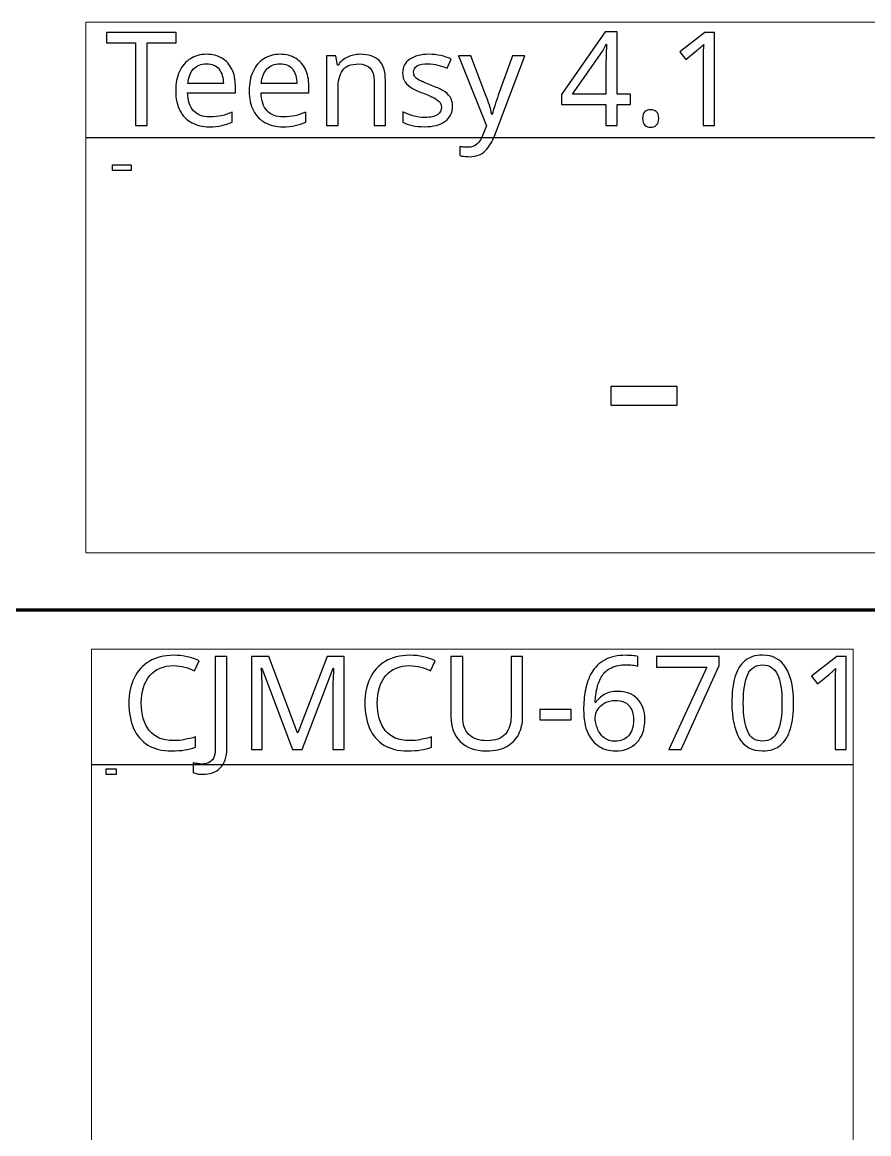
# Model space of a CAD drawing. Header units: inches. Extents: x -6.7 to 20.3, y -5.6 to 12.6.
# Drawn here: x -3.68 to -2.236, y 0.09 to 1.987 of the extents above; entities that cross this region are included whole.
import ezdxf
from ezdxf.lldxf.tags import DXFTag

# ---------------------------------------------------------------- set-up
doc = ezdxf.new("R2010")
doc.units = ezdxf.units.IN
doc.header["$MEASUREMENT"] = 0
doc.header["$XCLIPFRAME"] = 2
doc.layers.add('Layer 1', color=7, linetype='Continuous')
tags = doc.linetypes.add('New Line2', pattern=[1.5, 1, -0.5]).pattern_tags.tags
tags[6:7] = [DXFTag(74, 4), DXFTag(75, 0), DXFTag(340, '0'), DXFTag(46, 1.0), DXFTag(50, 0.0), DXFTag(44, 0.0), DXFTag(45, 0.0)]
tags[4:5] = [DXFTag(74, 4), DXFTag(75, 0), DXFTag(340, '0'), DXFTag(46, 1.0), DXFTag(50, 0.0), DXFTag(44, 0.0), DXFTag(45, 0.0)]
tags = doc.linetypes.add('New Line3', pattern=[1.5, 1, -0.5]).pattern_tags.tags
tags[6:7] = [DXFTag(74, 4), DXFTag(75, 0), DXFTag(340, '0'), DXFTag(46, 1.0), DXFTag(50, 0.0), DXFTag(44, 0.0), DXFTag(45, 0.0)]
tags[4:5] = [DXFTag(74, 4), DXFTag(75, 0), DXFTag(340, '0'), DXFTag(46, 1.0), DXFTag(50, 0.0), DXFTag(44, 0.0), DXFTag(45, 0.0)]
picture_1 = doc.add_image_def('image1.jpg', size_in_pixel=(579, 169))
picture_2 = doc.add_image_def('image7.jpg', size_in_pixel=(165, 47))
picture_3 = doc.add_image_def('image9.jpg', size_in_pixel=(533, 306))

msp = doc.modelspace()

# ---------------------------------------------------------------- linework, layer by layer
at = {"layer": 'Layer 1', "color": 114, "linetype": 'New Line3', "lineweight": 18}
msp.add_lwpolyline([(-3.572, 1.7906), (-1.131, 1.7906), (-1.131, 1.9875), (-3.572, 1.9875), (-3.572, 1.7906)], close=True, dxfattribs=at)
at = {"layer": 'Layer 1', "color": 250, "lineweight": 18}
for points in [[(-3.572, 1.0815), (-1.131, 1.0815), (-1.131, 1.7901), (-3.572, 1.7901), (-3.572, 1.0815)], [(-3.5624, 0.0111), (-2.2631, 0.0111), (-2.2631, 0.7197), (-3.5624, 0.7197), (-3.5624, 0.0111)]]:
    msp.add_lwpolyline(points, close=True, dxfattribs=at)
at = {"layer": 'Layer 1', "color": 114, "linetype": 'New Line2', "lineweight": 18}
msp.add_lwpolyline([(-3.5622, 0.7203), (-2.2631, 0.7203), (-2.2631, 0.9171), (-3.5622, 0.9171), (-3.5622, 0.7203)], close=True, dxfattribs=at)
at = {"layer": 'Layer 1', "color": 250}
for points, knots in [([(-3.467, 1.8113), (-3.467, 1.8113), (-3.487, 1.8113), (-3.487, 1.8113), (-3.487, 1.8113), (-3.487, 1.9524), (-3.487, 1.9524), (-3.487, 1.9524), (-3.5366, 1.9524), (-3.5366, 1.9524), (-3.5366, 1.9524), (-3.5366, 1.97), (-3.5366, 1.97), (-3.5366, 1.97), (-3.4177, 1.97), (-3.4177, 1.97), (-3.4177, 1.97), (-3.4177, 1.9524), (-3.4177, 1.9524), (-3.4177, 1.9524), (-3.467, 1.9524), (-3.467, 1.9524), (-3.467, 1.9524), (-3.467, 1.8113), (-3.467, 1.8113)], [0, 0, 0, 0, 0.125, 0.125, 0.125, 0.25, 0.25, 0.25, 0.375, 0.375, 0.375, 0.5, 0.5, 0.5, 0.625, 0.625, 0.625, 0.75, 0.75, 0.75, 0.875, 0.875, 0.875, 1, 1, 1, 1]), ([(-2.6426, 1.8473), (-2.6426, 1.8473), (-2.6657, 1.8473), (-2.6657, 1.8473), (-2.6657, 1.8473), (-2.6657, 1.8113), (-2.6657, 1.8113), (-2.6657, 1.8113), (-2.6846, 1.8113), (-2.6846, 1.8113), (-2.6846, 1.8113), (-2.6846, 1.8473), (-2.6846, 1.8473), (-2.6846, 1.8473), (-2.7606, 1.8473), (-2.7606, 1.8473), (-2.7606, 1.8473), (-2.7606, 1.864), (-2.7606, 1.864), (-2.7606, 1.864), (-2.6859, 1.9709), (-2.6859, 1.9709), (-2.6859, 1.9709), (-2.6657, 1.9709), (-2.6657, 1.9709), (-2.6657, 1.9709), (-2.6657, 1.8649), (-2.6657, 1.8649), (-2.6657, 1.8649), (-2.6426, 1.8649), (-2.6426, 1.8649), (-2.6426, 1.8649), (-2.6426, 1.8473), (-2.6426, 1.8473)], [0, 0, 0, 0, 0.090909, 0.090909, 0.090909, 0.181818, 0.181818, 0.181818, 0.272727, 0.272727, 0.272727, 0.363636, 0.363636, 0.363636, 0.454545, 0.454545, 0.454545, 0.545455, 0.545455, 0.545455, 0.636364, 0.636364, 0.636364, 0.727273, 0.727273, 0.727273, 0.818182, 0.818182, 0.818182, 0.909091, 0.909091, 0.909091, 1, 1, 1, 1]), ([(-2.4997, 1.8113), (-2.4997, 1.8113), (-2.5188, 1.8113), (-2.5188, 1.8113), (-2.5188, 1.8113), (-2.5188, 1.9222), (-2.5188, 1.9222), (-2.5188, 1.9286), (-2.5188, 1.9337), (-2.5186, 1.9376), (-2.5185, 1.9414), (-2.5182, 1.9454), (-2.5179, 1.9496), (-2.5203, 1.9472), (-2.5225, 1.9452), (-2.5244, 1.9436), (-2.5263, 1.9419), (-2.5288, 1.9398), (-2.5317, 1.9373), (-2.5317, 1.9373), (-2.5486, 1.9236), (-2.5486, 1.9236), (-2.5486, 1.9236), (-2.5588, 1.9367), (-2.5588, 1.9367), (-2.5588, 1.9367), (-2.5159, 1.97), (-2.5159, 1.97), (-2.5159, 1.97), (-2.4997, 1.97), (-2.4997, 1.97), (-2.4997, 1.97), (-2.4997, 1.8113), (-2.4997, 1.8113)], [0, 0, 0, 0, 0.090909, 0.090909, 0.090909, 0.181818, 0.181818, 0.181818, 0.272727, 0.272727, 0.272727, 0.363636, 0.363636, 0.363636, 0.454545, 0.454545, 0.454545, 0.545455, 0.545455, 0.545455, 0.636364, 0.636364, 0.636364, 0.727273, 0.727273, 0.727273, 0.818182, 0.818182, 0.818182, 0.909091, 0.909091, 0.909091, 1, 1, 1, 1]), ([(-2.6846, 1.9149), (-2.6846, 1.9226), (-2.6845, 1.9291), (-2.6842, 1.9346), (-2.6839, 1.94), (-2.6836, 1.9451), (-2.6835, 1.95), (-2.6835, 1.95), (-2.6844, 1.95), (-2.6844, 1.95), (-2.6856, 1.9472), (-2.687, 1.9441), (-2.6888, 1.9409), (-2.6906, 1.9376), (-2.6923, 1.9349), (-2.6939, 1.9327), (-2.6939, 1.9327), (-2.7415, 1.8649), (-2.7415, 1.8649), (-2.7415, 1.8649), (-2.6846, 1.8649), (-2.6846, 1.8649), (-2.6846, 1.8649), (-2.6846, 1.9149), (-2.6846, 1.9149)], [0, 0, 0, 0, 0.125, 0.125, 0.125, 0.25, 0.25, 0.25, 0.375, 0.375, 0.375, 0.5, 0.5, 0.5, 0.625, 0.625, 0.625, 0.75, 0.75, 0.75, 0.875, 0.875, 0.875, 1, 1, 1, 1]), ([(-3.3659, 1.9327), (-3.3557, 1.9327), (-3.3469, 1.9304), (-3.3396, 1.926), (-3.3323, 1.9216), (-3.3266, 1.9153), (-3.3227, 1.9072), (-3.3188, 1.8991), (-3.3168, 1.8897), (-3.3168, 1.8789), (-3.3168, 1.8789), (-3.3168, 1.8671), (-3.3168, 1.8671), (-3.3168, 1.8671), (-3.3984, 1.8671), (-3.3984, 1.8671), (-3.3981, 1.8536), (-3.3946, 1.8434), (-3.388, 1.8363), (-3.3814, 1.8293), (-3.3722, 1.8258), (-3.3604, 1.8258), (-3.3528, 1.8258), (-3.3461, 1.8265), (-3.3403, 1.8279), (-3.3344, 1.8293), (-3.3284, 1.8313), (-3.3221, 1.834), (-3.3221, 1.834), (-3.3221, 1.8169), (-3.3221, 1.8169), (-3.3282, 1.8142), (-3.3342, 1.8123), (-3.3401, 1.811), (-3.3461, 1.8097), (-3.3531, 1.8091), (-3.3613, 1.8091), (-3.3725, 1.8091), (-3.3825, 1.8114), (-3.3911, 1.816), (-3.3998, 1.8206), (-3.4066, 1.8274), (-3.4114, 1.8366), (-3.4162, 1.8457), (-3.4186, 1.8568), (-3.4186, 1.87), (-3.4186, 1.883), (-3.4164, 1.8942), (-3.412, 1.9036), (-3.4077, 1.9129), (-3.4015, 1.9201), (-3.3936, 1.9251), (-3.3857, 1.9301), (-3.3764, 1.9327), (-3.3659, 1.9327)], [0, 0, 0, 0, 0.055556, 0.055556, 0.055556, 0.111111, 0.111111, 0.111111, 0.166667, 0.166667, 0.166667, 0.222222, 0.222222, 0.222222, 0.277778, 0.277778, 0.277778, 0.333333, 0.333333, 0.333333, 0.388889, 0.388889, 0.388889, 0.444444, 0.444444, 0.444444, 0.5, 0.5, 0.5, 0.555556, 0.555556, 0.555556, 0.611111, 0.611111, 0.611111, 0.666667, 0.666667, 0.666667, 0.722222, 0.722222, 0.722222, 0.777778, 0.777778, 0.777778, 0.833333, 0.833333, 0.833333, 0.888889, 0.888889, 0.888889, 0.944444, 0.944444, 0.944444, 1, 1, 1, 1]), ([(-3.3661, 1.9167), (-3.3755, 1.9167), (-3.3829, 1.9137), (-3.3883, 1.9077), (-3.3937, 1.9017), (-3.3969, 1.8933), (-3.3979, 1.8827), (-3.3979, 1.8827), (-3.3373, 1.8827), (-3.3373, 1.8827), (-3.3374, 1.8927), (-3.3398, 1.9009), (-3.3444, 1.9072), (-3.349, 1.9135), (-3.3562, 1.9167), (-3.3661, 1.9167)], [0, 0, 0, 0, 0.2, 0.2, 0.2, 0.4, 0.4, 0.4, 0.6, 0.6, 0.6, 0.8, 0.8, 0.8, 1, 1, 1, 1]), ([(-3.2406, 1.9327), (-3.2304, 1.9327), (-3.2216, 1.9304), (-3.2143, 1.926), (-3.2069, 1.9216), (-3.2013, 1.9153), (-3.1974, 1.9072), (-3.1934, 1.8991), (-3.1915, 1.8897), (-3.1915, 1.8789), (-3.1915, 1.8789), (-3.1915, 1.8671), (-3.1915, 1.8671), (-3.1915, 1.8671), (-3.273, 1.8671), (-3.273, 1.8671), (-3.2727, 1.8536), (-3.2693, 1.8434), (-3.2627, 1.8363), (-3.2561, 1.8293), (-3.2469, 1.8258), (-3.235, 1.8258), (-3.2275, 1.8258), (-3.2208, 1.8265), (-3.2149, 1.8279), (-3.2091, 1.8293), (-3.203, 1.8313), (-3.1968, 1.834), (-3.1968, 1.834), (-3.1968, 1.8169), (-3.1968, 1.8169), (-3.2029, 1.8142), (-3.2089, 1.8123), (-3.2148, 1.811), (-3.2207, 1.8097), (-3.2278, 1.8091), (-3.2359, 1.8091), (-3.2472, 1.8091), (-3.2571, 1.8114), (-3.2658, 1.816), (-3.2745, 1.8206), (-3.2812, 1.8274), (-3.286, 1.8366), (-3.2909, 1.8457), (-3.2933, 1.8568), (-3.2933, 1.87), (-3.2933, 1.883), (-3.2911, 1.8942), (-3.2867, 1.9036), (-3.2823, 1.9129), (-3.2762, 1.9201), (-3.2683, 1.9251), (-3.2603, 1.9301), (-3.2511, 1.9327), (-3.2406, 1.9327)], [0, 0, 0, 0, 0.055556, 0.055556, 0.055556, 0.111111, 0.111111, 0.111111, 0.166667, 0.166667, 0.166667, 0.222222, 0.222222, 0.222222, 0.277778, 0.277778, 0.277778, 0.333333, 0.333333, 0.333333, 0.388889, 0.388889, 0.388889, 0.444444, 0.444444, 0.444444, 0.5, 0.5, 0.5, 0.555556, 0.555556, 0.555556, 0.611111, 0.611111, 0.611111, 0.666667, 0.666667, 0.666667, 0.722222, 0.722222, 0.722222, 0.777778, 0.777778, 0.777778, 0.833333, 0.833333, 0.833333, 0.888889, 0.888889, 0.888889, 0.944444, 0.944444, 0.944444, 1, 1, 1, 1]), ([(-3.2408, 1.9167), (-3.2501, 1.9167), (-3.2575, 1.9137), (-3.2629, 1.9077), (-3.2683, 1.9017), (-3.2716, 1.8933), (-3.2726, 1.8827), (-3.2726, 1.8827), (-3.2119, 1.8827), (-3.2119, 1.8827), (-3.2121, 1.8927), (-3.2144, 1.9009), (-3.219, 1.9072), (-3.2236, 1.9135), (-3.2309, 1.9167), (-3.2408, 1.9167)], [0, 0, 0, 0, 0.2, 0.2, 0.2, 0.4, 0.4, 0.4, 0.6, 0.6, 0.6, 0.8, 0.8, 0.8, 1, 1, 1, 1]), ([(-3.1039, 1.9327), (-3.0897, 1.9327), (-3.079, 1.9292), (-3.0717, 1.9223), (-3.0644, 1.9154), (-3.0608, 1.9043), (-3.0608, 1.8889), (-3.0608, 1.8889), (-3.0608, 1.8113), (-3.0608, 1.8113), (-3.0608, 1.8113), (-3.0801, 1.8113), (-3.0801, 1.8113), (-3.0801, 1.8113), (-3.0801, 1.8876), (-3.0801, 1.8876), (-3.0801, 1.9067), (-3.089, 1.9162), (-3.1068, 1.9162), (-3.12, 1.9162), (-3.1291, 1.9125), (-3.1341, 1.9051), (-3.1392, 1.8977), (-3.1417, 1.887), (-3.1417, 1.8731), (-3.1417, 1.8731), (-3.1417, 1.8113), (-3.1417, 1.8113), (-3.1417, 1.8113), (-3.1613, 1.8113), (-3.1613, 1.8113), (-3.1613, 1.8113), (-3.1613, 1.9304), (-3.1613, 1.9304), (-3.1613, 1.9304), (-3.1455, 1.9304), (-3.1455, 1.9304), (-3.1455, 1.9304), (-3.1426, 1.9142), (-3.1426, 1.9142), (-3.1426, 1.9142), (-3.1415, 1.9142), (-3.1415, 1.9142), (-3.1376, 1.9204), (-3.1323, 1.9251), (-3.1255, 1.9281), (-3.1187, 1.9311), (-3.1115, 1.9327), (-3.1039, 1.9327)], [0, 0, 0, 0, 0.0625, 0.0625, 0.0625, 0.125, 0.125, 0.125, 0.1875, 0.1875, 0.1875, 0.25, 0.25, 0.25, 0.3125, 0.3125, 0.3125, 0.375, 0.375, 0.375, 0.4375, 0.4375, 0.4375, 0.5, 0.5, 0.5, 0.5625, 0.5625, 0.5625, 0.625, 0.625, 0.625, 0.6875, 0.6875, 0.6875, 0.75, 0.75, 0.75, 0.8125, 0.8125, 0.8125, 0.875, 0.875, 0.875, 0.9375, 0.9375, 0.9375, 1, 1, 1, 1]), ([(-2.9464, 1.8442), (-2.9464, 1.8327), (-2.9507, 1.8239), (-2.9593, 1.818), (-2.9679, 1.8121), (-2.9794, 1.8091), (-2.9939, 1.8091), (-3.0022, 1.8091), (-3.0094, 1.8098), (-3.0154, 1.8111), (-3.0214, 1.8124), (-3.0267, 1.8143), (-3.0313, 1.8167), (-3.0313, 1.8167), (-3.0313, 1.8344), (-3.0313, 1.8344), (-3.0265, 1.8321), (-3.0208, 1.8299), (-3.014, 1.8279), (-3.0073, 1.8259), (-3.0004, 1.8249), (-2.9935, 1.8249), (-2.9836, 1.8249), (-2.9764, 1.8265), (-2.9719, 1.8297), (-2.9675, 1.8329), (-2.9653, 1.8371), (-2.9653, 1.8424), (-2.9653, 1.8454), (-2.9661, 1.8481), (-2.9677, 1.8504), (-2.9693, 1.8528), (-2.9723, 1.8552), (-2.9765, 1.8576), (-2.9807, 1.8599), (-2.9867, 1.8626), (-2.9946, 1.8656), (-3.0023, 1.8685), (-3.0089, 1.8715), (-3.0144, 1.8744), (-3.0199, 1.8774), (-3.0241, 1.881), (-3.027, 1.8851), (-3.03, 1.8893), (-3.0315, 1.8946), (-3.0315, 1.9011), (-3.0315, 1.9112), (-3.0274, 1.919), (-3.0192, 1.9244), (-3.0109, 1.9299), (-3.0002, 1.9327), (-2.9868, 1.9327), (-2.9796, 1.9327), (-2.9728, 1.932), (-2.9665, 1.9306), (-2.9602, 1.9291), (-2.9543, 1.9272), (-2.9488, 1.9247), (-2.9488, 1.9247), (-2.9555, 1.9091), (-2.9555, 1.9091), (-2.9605, 1.9112), (-2.9658, 1.913), (-2.9713, 1.9144), (-2.9767, 1.9159), (-2.9824, 1.9167), (-2.9882, 1.9167), (-2.9962, 1.9167), (-3.0023, 1.9154), (-3.0065, 1.9128), (-3.0107, 1.9102), (-3.0128, 1.9067), (-3.0128, 1.9022), (-3.0128, 1.899), (-3.0119, 1.8962), (-3.0099, 1.8939), (-3.008, 1.8916), (-3.0048, 1.8894), (-3.0003, 1.8872), (-2.9957, 1.8851), (-2.9897, 1.8825), (-2.9822, 1.8796), (-2.9746, 1.8767), (-2.9682, 1.8739), (-2.9628, 1.8709), (-2.9575, 1.8679), (-2.9534, 1.8643), (-2.9506, 1.8601), (-2.9478, 1.8559), (-2.9464, 1.8506), (-2.9464, 1.8442)], [0, 0, 0, 0, 0.033333, 0.033333, 0.033333, 0.066667, 0.066667, 0.066667, 0.1, 0.1, 0.1, 0.133333, 0.133333, 0.133333, 0.166667, 0.166667, 0.166667, 0.2, 0.2, 0.2, 0.233333, 0.233333, 0.233333, 0.266667, 0.266667, 0.266667, 0.3, 0.3, 0.3, 0.333333, 0.333333, 0.333333, 0.366667, 0.366667, 0.366667, 0.4, 0.4, 0.4, 0.433333, 0.433333, 0.433333, 0.466667, 0.466667, 0.466667, 0.5, 0.5, 0.5, 0.533333, 0.533333, 0.533333, 0.566667, 0.566667, 0.566667, 0.6, 0.6, 0.6, 0.633333, 0.633333, 0.633333, 0.666667, 0.666667, 0.666667, 0.7, 0.7, 0.7, 0.733333, 0.733333, 0.733333, 0.766667, 0.766667, 0.766667, 0.8, 0.8, 0.8, 0.833333, 0.833333, 0.833333, 0.866667, 0.866667, 0.866667, 0.9, 0.9, 0.9, 0.933333, 0.933333, 0.933333, 0.966667, 0.966667, 0.966667, 1, 1, 1, 1]), ([(-2.9362, 1.9304), (-2.9362, 1.9304), (-2.9153, 1.9304), (-2.9153, 1.9304), (-2.9153, 1.9304), (-2.8895, 1.8627), (-2.8895, 1.8627), (-2.8873, 1.8567), (-2.8853, 1.8511), (-2.8835, 1.8457), (-2.8817, 1.8403), (-2.8804, 1.8351), (-2.8795, 1.8302), (-2.8795, 1.8302), (-2.8786, 1.8302), (-2.8786, 1.8302), (-2.8777, 1.8339), (-2.8763, 1.8388), (-2.8744, 1.8448), (-2.8724, 1.8508), (-2.8704, 1.8568), (-2.8684, 1.8629), (-2.8684, 1.8629), (-2.8442, 1.9304), (-2.8442, 1.9304), (-2.8442, 1.9304), (-2.823, 1.9304), (-2.823, 1.9304), (-2.823, 1.9304), (-2.8744, 1.7949), (-2.8744, 1.7949), (-2.8785, 1.7836), (-2.8839, 1.7747), (-2.8905, 1.768), (-2.8971, 1.7613), (-2.9062, 1.758), (-2.9177, 1.758), (-2.9213, 1.758), (-2.9244, 1.7582), (-2.927, 1.7586), (-2.9297, 1.7589), (-2.932, 1.7593), (-2.9339, 1.7598), (-2.9339, 1.7598), (-2.9339, 1.7753), (-2.9339, 1.7753), (-2.9323, 1.775), (-2.9303, 1.7747), (-2.928, 1.7744), (-2.9257, 1.7741), (-2.9233, 1.774), (-2.9208, 1.774), (-2.914, 1.774), (-2.9085, 1.7759), (-2.9043, 1.7798), (-2.9, 1.7836), (-2.8967, 1.7887), (-2.8944, 1.7951), (-2.8944, 1.7951), (-2.8882, 1.8109), (-2.8882, 1.8109), (-2.8882, 1.8109), (-2.9362, 1.9304), (-2.9362, 1.9304)], [0, 0, 0, 0, 0.047619, 0.047619, 0.047619, 0.095238, 0.095238, 0.095238, 0.142857, 0.142857, 0.142857, 0.190476, 0.190476, 0.190476, 0.238095, 0.238095, 0.238095, 0.285714, 0.285714, 0.285714, 0.333333, 0.333333, 0.333333, 0.380952, 0.380952, 0.380952, 0.428571, 0.428571, 0.428571, 0.47619, 0.47619, 0.47619, 0.52381, 0.52381, 0.52381, 0.571429, 0.571429, 0.571429, 0.619048, 0.619048, 0.619048, 0.666667, 0.666667, 0.666667, 0.714286, 0.714286, 0.714286, 0.761905, 0.761905, 0.761905, 0.809524, 0.809524, 0.809524, 0.857143, 0.857143, 0.857143, 0.904762, 0.904762, 0.904762, 0.952381, 0.952381, 0.952381, 1, 1, 1, 1]), ([(-2.6222, 1.8233), (-2.6222, 1.8288), (-2.6208, 1.8327), (-2.6182, 1.8349), (-2.6155, 1.8371), (-2.6123, 1.8382), (-2.6086, 1.8382), (-2.6048, 1.8382), (-2.6015, 1.8371), (-2.5987, 1.8349), (-2.596, 1.8327), (-2.5946, 1.8288), (-2.5946, 1.8233), (-2.5946, 1.818), (-2.596, 1.8141), (-2.5987, 1.8118), (-2.6015, 1.8094), (-2.6048, 1.8082), (-2.6086, 1.8082), (-2.6123, 1.8082), (-2.6155, 1.8094), (-2.6182, 1.8118), (-2.6208, 1.8141), (-2.6222, 1.818), (-2.6222, 1.8233)], [0, 0, 0, 0, 0.125, 0.125, 0.125, 0.25, 0.25, 0.25, 0.375, 0.375, 0.375, 0.5, 0.5, 0.5, 0.625, 0.625, 0.625, 0.75, 0.75, 0.75, 0.875, 0.875, 0.875, 1, 1, 1, 1]), ([(-3.4225, 0.8892), (-3.4395, 0.8892), (-3.453, 0.8835), (-3.4627, 0.8721), (-3.4725, 0.8607), (-3.4774, 0.8451), (-3.4774, 0.8252), (-3.4774, 0.8055), (-3.4728, 0.7899), (-3.4637, 0.7784), (-3.4546, 0.767), (-3.441, 0.7612), (-3.4227, 0.7612), (-3.4158, 0.7612), (-3.4092, 0.7618), (-3.403, 0.763), (-3.3967, 0.7642), (-3.3907, 0.7657), (-3.3847, 0.7674), (-3.3847, 0.7674), (-3.3847, 0.7501), (-3.3847, 0.7501), (-3.3907, 0.7479), (-3.3968, 0.7463), (-3.4031, 0.7452), (-3.4094, 0.7442), (-3.4169, 0.7437), (-3.4256, 0.7437), (-3.4418, 0.7437), (-3.4552, 0.747), (-3.4661, 0.7537), (-3.4769, 0.7603), (-3.485, 0.7698), (-3.4904, 0.7821), (-3.4958, 0.7944), (-3.4985, 0.8088), (-3.4985, 0.8254), (-3.4985, 0.8414), (-3.4956, 0.8555), (-3.4897, 0.8678), (-3.4839, 0.88), (-3.4752, 0.8895), (-3.4638, 0.8964), (-3.4524, 0.9033), (-3.4386, 0.9068), (-3.4223, 0.9068), (-3.4055, 0.9068), (-3.391, 0.9037), (-3.3785, 0.8974), (-3.3785, 0.8974), (-3.3865, 0.8805), (-3.3865, 0.8805), (-3.3914, 0.8828), (-3.3968, 0.8848), (-3.4028, 0.8865), (-3.4088, 0.8883), (-3.4154, 0.8892), (-3.4225, 0.8892)], [0, 0, 0, 0, 0.052632, 0.052632, 0.052632, 0.105263, 0.105263, 0.105263, 0.157895, 0.157895, 0.157895, 0.210526, 0.210526, 0.210526, 0.263158, 0.263158, 0.263158, 0.315789, 0.315789, 0.315789, 0.368421, 0.368421, 0.368421, 0.421053, 0.421053, 0.421053, 0.473684, 0.473684, 0.473684, 0.526316, 0.526316, 0.526316, 0.578947, 0.578947, 0.578947, 0.631579, 0.631579, 0.631579, 0.684211, 0.684211, 0.684211, 0.736842, 0.736842, 0.736842, 0.789474, 0.789474, 0.789474, 0.842105, 0.842105, 0.842105, 0.894737, 0.894737, 0.894737, 0.947368, 0.947368, 0.947368, 1, 1, 1, 1]), ([(-3.3725, 0.7037), (-3.3761, 0.7037), (-3.3792, 0.7039), (-3.3818, 0.7044), (-3.3845, 0.705), (-3.3869, 0.7057), (-3.389, 0.7065), (-3.389, 0.7065), (-3.389, 0.7234), (-3.389, 0.7234), (-3.3866, 0.7228), (-3.3841, 0.7223), (-3.3814, 0.7219), (-3.3787, 0.7214), (-3.3759, 0.7212), (-3.373, 0.7212), (-3.3692, 0.7212), (-3.3657, 0.722), (-3.3624, 0.7234), (-3.3591, 0.7249), (-3.3564, 0.7275), (-3.3543, 0.7312), (-3.3522, 0.7349), (-3.3512, 0.7401), (-3.3512, 0.7468), (-3.3512, 0.7468), (-3.3512, 0.9045), (-3.3512, 0.9045), (-3.3512, 0.9045), (-3.3312, 0.9045), (-3.3312, 0.9045), (-3.3312, 0.9045), (-3.3312, 0.7483), (-3.3312, 0.7483), (-3.3312, 0.7331), (-3.335, 0.7218), (-3.3425, 0.7145), (-3.3501, 0.7073), (-3.3601, 0.7037), (-3.3725, 0.7037)], [0, 0, 0, 0, 0.076923, 0.076923, 0.076923, 0.153846, 0.153846, 0.153846, 0.230769, 0.230769, 0.230769, 0.307692, 0.307692, 0.307692, 0.384615, 0.384615, 0.384615, 0.461538, 0.461538, 0.461538, 0.538462, 0.538462, 0.538462, 0.615385, 0.615385, 0.615385, 0.692308, 0.692308, 0.692308, 0.769231, 0.769231, 0.769231, 0.846154, 0.846154, 0.846154, 0.923077, 0.923077, 0.923077, 1, 1, 1, 1]), ([(-3.2194, 0.7459), (-3.2194, 0.7459), (-3.2716, 0.885), (-3.2716, 0.885), (-3.2716, 0.885), (-3.2725, 0.885), (-3.2725, 0.885), (-3.2721, 0.8804), (-3.2717, 0.8742), (-3.2714, 0.8664), (-3.2711, 0.8587), (-3.271, 0.8505), (-3.271, 0.8421), (-3.271, 0.8421), (-3.271, 0.7459), (-3.271, 0.7459), (-3.271, 0.7459), (-3.2894, 0.7459), (-3.2894, 0.7459), (-3.2894, 0.7459), (-3.2894, 0.9045), (-3.2894, 0.9045), (-3.2894, 0.9045), (-3.2598, 0.9045), (-3.2598, 0.9045), (-3.2598, 0.9045), (-3.211, 0.7745), (-3.211, 0.7745), (-3.211, 0.7745), (-3.2101, 0.7745), (-3.2101, 0.7745), (-3.2101, 0.7745), (-3.1603, 0.9045), (-3.1603, 0.9045), (-3.1603, 0.9045), (-3.131, 0.9045), (-3.131, 0.9045), (-3.131, 0.9045), (-3.131, 0.7459), (-3.131, 0.7459), (-3.131, 0.7459), (-3.1507, 0.7459), (-3.1507, 0.7459), (-3.1507, 0.7459), (-3.1507, 0.8434), (-3.1507, 0.8434), (-3.1507, 0.8511), (-3.1505, 0.8588), (-3.1502, 0.8663), (-3.1498, 0.8739), (-3.1495, 0.88), (-3.1492, 0.8848), (-3.1492, 0.8848), (-3.1501, 0.8848), (-3.1501, 0.8848), (-3.1501, 0.8848), (-3.203, 0.7459), (-3.203, 0.7459), (-3.203, 0.7459), (-3.2194, 0.7459), (-3.2194, 0.7459)], [0, 0, 0, 0, 0.05, 0.05, 0.05, 0.1, 0.1, 0.1, 0.15, 0.15, 0.15, 0.2, 0.2, 0.2, 0.25, 0.25, 0.25, 0.3, 0.3, 0.3, 0.35, 0.35, 0.35, 0.4, 0.4, 0.4, 0.45, 0.45, 0.45, 0.5, 0.5, 0.5, 0.55, 0.55, 0.55, 0.6, 0.6, 0.6, 0.65, 0.65, 0.65, 0.7, 0.7, 0.7, 0.75, 0.75, 0.75, 0.8, 0.8, 0.8, 0.85, 0.85, 0.85, 0.9, 0.9, 0.9, 0.95, 0.95, 0.95, 1, 1, 1, 1]), ([(-3.0198, 0.8892), (-3.0369, 0.8892), (-3.0503, 0.8835), (-3.0601, 0.8721), (-3.0698, 0.8607), (-3.0747, 0.8451), (-3.0747, 0.8252), (-3.0747, 0.8055), (-3.0702, 0.7899), (-3.0611, 0.7784), (-3.052, 0.767), (-3.0383, 0.7612), (-3.0201, 0.7612), (-3.0131, 0.7612), (-3.0065, 0.7618), (-3.0003, 0.763), (-2.9941, 0.7642), (-2.988, 0.7657), (-2.9821, 0.7674), (-2.9821, 0.7674), (-2.9821, 0.7501), (-2.9821, 0.7501), (-2.988, 0.7479), (-2.9941, 0.7463), (-3.0004, 0.7452), (-3.0067, 0.7442), (-3.0142, 0.7437), (-3.023, 0.7437), (-3.0391, 0.7437), (-3.0526, 0.747), (-3.0634, 0.7537), (-3.0742, 0.7603), (-3.0823, 0.7698), (-3.0877, 0.7821), (-3.0931, 0.7944), (-3.0958, 0.8088), (-3.0958, 0.8254), (-3.0958, 0.8414), (-3.0929, 0.8555), (-3.0871, 0.8678), (-3.0812, 0.88), (-3.0726, 0.8895), (-3.0612, 0.8964), (-3.0498, 0.9033), (-3.0359, 0.9068), (-3.0196, 0.9068), (-3.0029, 0.9068), (-2.9883, 0.9037), (-2.9758, 0.8974), (-2.9758, 0.8974), (-2.9838, 0.8805), (-2.9838, 0.8805), (-2.9887, 0.8828), (-2.9942, 0.8848), (-3.0002, 0.8865), (-3.0062, 0.8883), (-3.0127, 0.8892), (-3.0198, 0.8892)], [0, 0, 0, 0, 0.052632, 0.052632, 0.052632, 0.105263, 0.105263, 0.105263, 0.157895, 0.157895, 0.157895, 0.210526, 0.210526, 0.210526, 0.263158, 0.263158, 0.263158, 0.315789, 0.315789, 0.315789, 0.368421, 0.368421, 0.368421, 0.421053, 0.421053, 0.421053, 0.473684, 0.473684, 0.473684, 0.526316, 0.526316, 0.526316, 0.578947, 0.578947, 0.578947, 0.631579, 0.631579, 0.631579, 0.684211, 0.684211, 0.684211, 0.736842, 0.736842, 0.736842, 0.789474, 0.789474, 0.789474, 0.842105, 0.842105, 0.842105, 0.894737, 0.894737, 0.894737, 0.947368, 0.947368, 0.947368, 1, 1, 1, 1]), ([(-2.8267, 0.8019), (-2.8267, 0.7909), (-2.829, 0.781), (-2.8334, 0.7722), (-2.8378, 0.7634), (-2.8446, 0.7564), (-2.8537, 0.7513), (-2.8628, 0.7462), (-2.8744, 0.7437), (-2.8885, 0.7437), (-2.9082, 0.7437), (-2.9232, 0.749), (-2.9335, 0.7598), (-2.9438, 0.7705), (-2.949, 0.7847), (-2.949, 0.8023), (-2.949, 0.8023), (-2.949, 0.9045), (-2.949, 0.9045), (-2.949, 0.9045), (-2.929, 0.9045), (-2.929, 0.9045), (-2.929, 0.9045), (-2.929, 0.8017), (-2.929, 0.8017), (-2.929, 0.7888), (-2.9255, 0.7788), (-2.9186, 0.7717), (-2.9117, 0.7645), (-2.9013, 0.761), (-2.8874, 0.761), (-2.873, 0.761), (-2.8626, 0.7648), (-2.8562, 0.7724), (-2.8497, 0.7801), (-2.8465, 0.7899), (-2.8465, 0.8019), (-2.8465, 0.8019), (-2.8465, 0.9045), (-2.8465, 0.9045), (-2.8465, 0.9045), (-2.8267, 0.9045), (-2.8267, 0.9045), (-2.8267, 0.9045), (-2.8267, 0.8019), (-2.8267, 0.8019)], [0, 0, 0, 0, 0.066667, 0.066667, 0.066667, 0.133333, 0.133333, 0.133333, 0.2, 0.2, 0.2, 0.266667, 0.266667, 0.266667, 0.333333, 0.333333, 0.333333, 0.4, 0.4, 0.4, 0.466667, 0.466667, 0.466667, 0.533333, 0.533333, 0.533333, 0.6, 0.6, 0.6, 0.666667, 0.666667, 0.666667, 0.733333, 0.733333, 0.733333, 0.8, 0.8, 0.8, 0.866667, 0.866667, 0.866667, 0.933333, 0.933333, 0.933333, 1, 1, 1, 1]), ([(-2.7227, 0.8137), (-2.7227, 0.8251), (-2.7217, 0.8363), (-2.7197, 0.8473), (-2.7177, 0.8584), (-2.7141, 0.8684), (-2.7088, 0.8773), (-2.7036, 0.8863), (-2.6962, 0.8934), (-2.6867, 0.8988), (-2.6772, 0.9041), (-2.665, 0.9068), (-2.6501, 0.9068), (-2.647, 0.9068), (-2.6435, 0.9066), (-2.6397, 0.9063), (-2.636, 0.906), (-2.6329, 0.9055), (-2.6305, 0.9048), (-2.6305, 0.9048), (-2.6305, 0.8881), (-2.6305, 0.8881), (-2.6332, 0.889), (-2.6362, 0.8897), (-2.6395, 0.8901), (-2.6428, 0.8905), (-2.6462, 0.8908), (-2.6496, 0.8908), (-2.6598, 0.8908), (-2.6684, 0.8891), (-2.6752, 0.8857), (-2.682, 0.8823), (-2.6874, 0.8776), (-2.6913, 0.8717), (-2.6952, 0.8657), (-2.6981, 0.8589), (-2.6998, 0.8512), (-2.7016, 0.8435), (-2.7027, 0.8353), (-2.7032, 0.8265), (-2.7032, 0.8265), (-2.7018, 0.8265), (-2.7018, 0.8265), (-2.6984, 0.8317), (-2.6937, 0.8361), (-2.6876, 0.8398), (-2.6815, 0.8434), (-2.6738, 0.8452), (-2.6643, 0.8452), (-2.6505, 0.8452), (-2.6394, 0.841), (-2.631, 0.8327), (-2.6225, 0.8243), (-2.6183, 0.8124), (-2.6183, 0.797), (-2.6183, 0.7804), (-2.6228, 0.7674), (-2.632, 0.7579), (-2.6411, 0.7484), (-2.6533, 0.7437), (-2.6687, 0.7437), (-2.6788, 0.7437), (-2.6879, 0.7462), (-2.6961, 0.7512), (-2.7042, 0.7563), (-2.7107, 0.764), (-2.7155, 0.7743), (-2.7203, 0.7847), (-2.7227, 0.7978), (-2.7227, 0.8137)], [0, 0, 0, 0, 0.043478, 0.043478, 0.043478, 0.086957, 0.086957, 0.086957, 0.130435, 0.130435, 0.130435, 0.173913, 0.173913, 0.173913, 0.217391, 0.217391, 0.217391, 0.26087, 0.26087, 0.26087, 0.304348, 0.304348, 0.304348, 0.347826, 0.347826, 0.347826, 0.391304, 0.391304, 0.391304, 0.434783, 0.434783, 0.434783, 0.478261, 0.478261, 0.478261, 0.521739, 0.521739, 0.521739, 0.565217, 0.565217, 0.565217, 0.608696, 0.608696, 0.608696, 0.652174, 0.652174, 0.652174, 0.695652, 0.695652, 0.695652, 0.73913, 0.73913, 0.73913, 0.782609, 0.782609, 0.782609, 0.826087, 0.826087, 0.826087, 0.869565, 0.869565, 0.869565, 0.913043, 0.913043, 0.913043, 0.956522, 0.956522, 0.956522, 1, 1, 1, 1]), ([(-2.5776, 0.7459), (-2.5776, 0.7459), (-2.5125, 0.8868), (-2.5125, 0.8868), (-2.5125, 0.8868), (-2.5981, 0.8868), (-2.5981, 0.8868), (-2.5981, 0.8868), (-2.5981, 0.9045), (-2.5981, 0.9045), (-2.5981, 0.9045), (-2.4916, 0.9045), (-2.4916, 0.9045), (-2.4916, 0.9045), (-2.4916, 0.8894), (-2.4916, 0.8894), (-2.4916, 0.8894), (-2.5561, 0.7459), (-2.5561, 0.7459), (-2.5561, 0.7459), (-2.5776, 0.7459), (-2.5776, 0.7459)], [0, 0, 0, 0, 0.142857, 0.142857, 0.142857, 0.285714, 0.285714, 0.285714, 0.428571, 0.428571, 0.428571, 0.571429, 0.571429, 0.571429, 0.714286, 0.714286, 0.714286, 0.857143, 0.857143, 0.857143, 1, 1, 1, 1]), ([(-2.3645, 0.8254), (-2.3645, 0.8084), (-2.3663, 0.7938), (-2.3698, 0.7815), (-2.3734, 0.7693), (-2.379, 0.76), (-2.3867, 0.7534), (-2.3944, 0.7469), (-2.4047, 0.7437), (-2.4174, 0.7437), (-2.4353, 0.7437), (-2.4485, 0.7509), (-2.4571, 0.7653), (-2.4656, 0.7798), (-2.4698, 0.7998), (-2.4698, 0.8254), (-2.4698, 0.8426), (-2.4681, 0.8573), (-2.4646, 0.8694), (-2.4611, 0.8816), (-2.4555, 0.8909), (-2.4478, 0.8973), (-2.4401, 0.9038), (-2.43, 0.907), (-2.4174, 0.907), (-2.3996, 0.907), (-2.3864, 0.8998), (-2.3776, 0.8855), (-2.3689, 0.8713), (-2.3645, 0.8512), (-2.3645, 0.8254)], [0, 0, 0, 0, 0.1, 0.1, 0.1, 0.2, 0.2, 0.2, 0.3, 0.3, 0.3, 0.4, 0.4, 0.4, 0.5, 0.5, 0.5, 0.6, 0.6, 0.6, 0.7, 0.7, 0.7, 0.8, 0.8, 0.8, 0.9, 0.9, 0.9, 1, 1, 1, 1]), ([(-2.2747, 0.7459), (-2.2747, 0.7459), (-2.2938, 0.7459), (-2.2938, 0.7459), (-2.2938, 0.7459), (-2.2938, 0.8568), (-2.2938, 0.8568), (-2.2938, 0.8631), (-2.2938, 0.8683), (-2.2936, 0.8721), (-2.2935, 0.876), (-2.2933, 0.88), (-2.293, 0.8841), (-2.2953, 0.8817), (-2.2975, 0.8797), (-2.2994, 0.8781), (-2.3013, 0.8765), (-2.3038, 0.8744), (-2.3067, 0.8719), (-2.3067, 0.8719), (-2.3236, 0.8581), (-2.3236, 0.8581), (-2.3236, 0.8581), (-2.3338, 0.8712), (-2.3338, 0.8712), (-2.3338, 0.8712), (-2.291, 0.9045), (-2.291, 0.9045), (-2.291, 0.9045), (-2.2747, 0.9045), (-2.2747, 0.9045), (-2.2747, 0.9045), (-2.2747, 0.7459), (-2.2747, 0.7459)], [0, 0, 0, 0, 0.090909, 0.090909, 0.090909, 0.181818, 0.181818, 0.181818, 0.272727, 0.272727, 0.272727, 0.363636, 0.363636, 0.363636, 0.454545, 0.454545, 0.454545, 0.545455, 0.545455, 0.545455, 0.636364, 0.636364, 0.636364, 0.727273, 0.727273, 0.727273, 0.818182, 0.818182, 0.818182, 0.909091, 0.909091, 0.909091, 1, 1, 1, 1]), ([(-2.4503, 0.8254), (-2.4503, 0.8037), (-2.4478, 0.7874), (-2.4428, 0.7765), (-2.4379, 0.7657), (-2.4294, 0.7603), (-2.4174, 0.7603), (-2.4055, 0.7603), (-2.3971, 0.7657), (-2.392, 0.7764), (-2.3868, 0.7872), (-2.3843, 0.8035), (-2.3843, 0.8254), (-2.3843, 0.8471), (-2.3868, 0.8633), (-2.392, 0.8741), (-2.3971, 0.8849), (-2.4055, 0.8903), (-2.4174, 0.8903), (-2.4294, 0.8903), (-2.4379, 0.8849), (-2.4428, 0.8741), (-2.4478, 0.8633), (-2.4503, 0.8471), (-2.4503, 0.8254)], [0, 0, 0, 0, 0.125, 0.125, 0.125, 0.25, 0.25, 0.25, 0.375, 0.375, 0.375, 0.5, 0.5, 0.5, 0.625, 0.625, 0.625, 0.75, 0.75, 0.75, 0.875, 0.875, 0.875, 1, 1, 1, 1]), ([(-2.669, 0.7601), (-2.6596, 0.7601), (-2.6521, 0.7631), (-2.6463, 0.7691), (-2.6405, 0.7751), (-2.6376, 0.7844), (-2.6376, 0.797), (-2.6376, 0.8071), (-2.6402, 0.8151), (-2.6453, 0.821), (-2.6504, 0.8269), (-2.6581, 0.8299), (-2.6683, 0.8299), (-2.6752, 0.8299), (-2.6813, 0.8284), (-2.6865, 0.8255), (-2.6917, 0.8227), (-2.6957, 0.819), (-2.6986, 0.8145), (-2.7015, 0.8101), (-2.703, 0.8055), (-2.703, 0.8008), (-2.703, 0.7944), (-2.7017, 0.7881), (-2.6992, 0.7818), (-2.6967, 0.7755), (-2.6929, 0.7703), (-2.6878, 0.7662), (-2.6828, 0.7621), (-2.6765, 0.7601), (-2.669, 0.7601)], [0, 0, 0, 0, 0.1, 0.1, 0.1, 0.2, 0.2, 0.2, 0.3, 0.3, 0.3, 0.4, 0.4, 0.4, 0.5, 0.5, 0.5, 0.6, 0.6, 0.6, 0.7, 0.7, 0.7, 0.8, 0.8, 0.8, 0.9, 0.9, 0.9, 1, 1, 1, 1]), ([(-2.7976, 0.7968), (-2.7976, 0.7968), (-2.7976, 0.8141), (-2.7976, 0.8141), (-2.7976, 0.8141), (-2.7438, 0.8141), (-2.7438, 0.8141), (-2.7438, 0.8141), (-2.7438, 0.7968), (-2.7438, 0.7968), (-2.7438, 0.7968), (-2.7976, 0.7968), (-2.7976, 0.7968)], [0, 0, 0, 0, 0.25, 0.25, 0.25, 0.5, 0.5, 0.5, 0.75, 0.75, 0.75, 1, 1, 1, 1])]:
    msp.add_open_spline(points, degree=3, knots=knots, dxfattribs=at)
at = {"layer": 'Layer 1', "color": 142, "lineweight": 70}
msp.add_open_spline([(-4.9622, 0.9842), (-4.9622, 0.9842), (-2.0053, 0.9842), (-2.0053, 0.9842)], degree=3, dxfattribs=at)

# ---------------------------------------------------------------- pictures from other files: only their frames are drawn
at = {"layer": 'Layer 1', "color": 114}
image = msp.add_image(picture_2, insert=(-3.4847, 1.1009), size_in_units=(2.2941, 0.6656), dxfattribs=at)
image.set_boundary_path([(-3.485, 1.101), (-1.19, 1.766)])
at = {"layer": 'Layer 1'}
image = msp.add_image(picture_1, insert=(-2.6461, -1.0007), size_in_units=(8.0555, 2.3599), dxfattribs=at)
image.set_boundary_path([(-2.646, -1.001), (5.41, 1.359)])
at = {"layer": 'Layer 1', "color": 114}
image = msp.add_image(picture_3, insert=(-3.5303, 0.0165), size_in_units=(1.2144, 0.6979), dxfattribs=at)
image.set_boundary_path([(-3.53, 0.02), (3.88, 4.275)])

doc.saveas('drawing.dxf')
